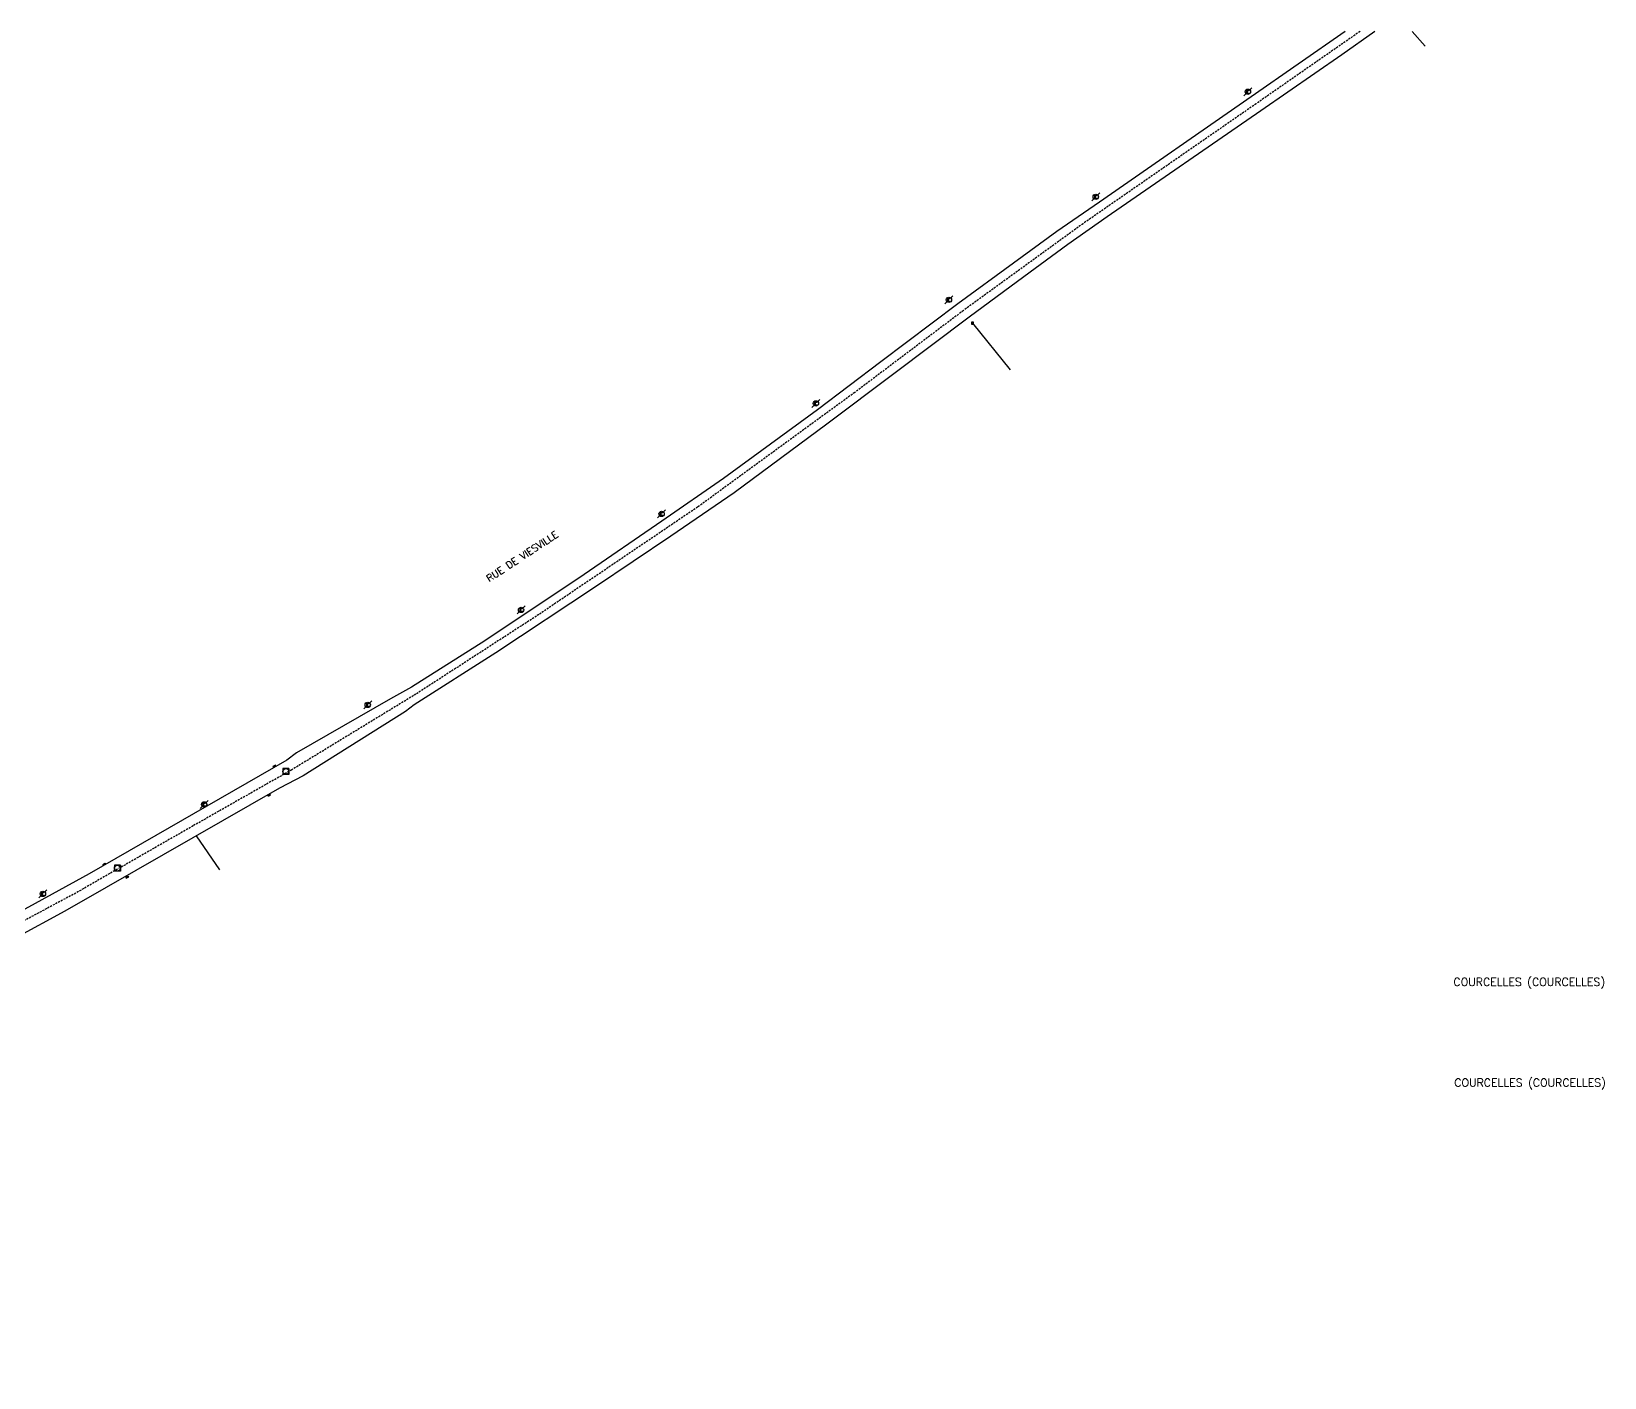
# Model space of a CAD drawing. Header units: millimetres. Extents: x 150000 to 151000, y 127999 to 129000.
# Drawn here: x 150593.5 to 150986.6, y 128663.8 to 129000 of the extents above; entities that cross this region are included whole.
import ezdxf
from ezdxf.enums import TextEntityAlignment as Align

# ---------------------------------------------------------------- set-up
doc = ezdxf.new("R2010")
doc.units = ezdxf.units.MM
doc.linetypes.add('DASHED', pattern=[0.75, 0.5, -0.25])
doc.layers.get('0').update_dxf_attribs({"linetype": 'CONTINUOUS'})
for name, color, linetype in [('W0001', 6, 'DASHED'), ('W0008', 7, 'CONTINUOUS'), ('W0330', 7, 'CONTINUOUS'), ('W0400', 7, 'CONTINUOUS'), ('W0420', 7, 'CONTINUOUS'), ('W0471', 7, 'CONTINUOUS'), ('W0980', 7, 'CONTINUOUS'), ('W0989', 7, 'CONTINUOUS')]:
    doc.layers.add(name, color=color, linetype=linetype)
doc.styles.get("Standard").update_dxf_attribs({"font": 'romans.shx', "width": 0.85})

# ---------------------------------------------------------------- blocks, each defined once
blk = doc.blocks.new('T471')
for p, q in [((-0.333334, 0.333334), (-0.333334, -0.333334)), ((-0.333334, 0.333334), (0.333334, 0.333334)), ((-0.333334, 0), (0, 0)), ((0.500001, 0.500001), (1.000002, 1.000002)), ((-0.500001, -0.500001), (-1.000002, -1.000002)), ((-0.333334, -0.333334), (0.333334, -0.333334))]:
    blk.add_line(p, q)
blk.add_ellipse((0, 0), major_axis=(0.471405, 0.471405), ratio=1, start_param=5.4977871438, end_param=11.780972451)
blk = doc.blocks.new('T420')
for p, q in [((0.75, 0.75), (-0.75, 0.75)), ((-0.75, 0.75), (-0.75, -0.75)), ((0.75, 0.75), (0.75, -0.75)), ((0.75, -0.75), (-0.75, -0.75))]:
    blk.add_line(p, q)
blk.add_ellipse((0, 0), major_axis=(-0.53, 0.53), ratio=1, start_param=3.926991, end_param=10.210176)
blk = doc.blocks.new('T400')
for p, q in [((-0.15, 0.3), (0.15, 0.3)), ((-0.15, -0.25), (-0.15, 0.3)), ((-0.15, 0.15), (0.15, 0.15)), ((-0.15, 0), (0.15, 0)), ((0.15, 0.3), (0.15, -0.25)), ((-0.15, -0.15), (0.15, -0.15)), ((-0.15, -0.25), (-0.15, -0.3)), ((-0.15, -0.3), (0.15, -0.3)), ((0.15, -0.3), (0.15, -0.25))]:
    blk.add_line(p, q)
blk = doc.blocks.new('t330o')
at = {"color": 0, "linetype": 'Continuous'}
for p, q in [((0.25, -0.25), (-0.25, 0.25)), ((-0.25, -0.25), (0.25, 0.25)), ((-0.25, 0.25), (-0.25, -0.25)), ((0.25, 0.25), (-0.25, 0.25)), ((0.25, -0.25), (0.25, 0.25)), ((-0.25, -0.25), (0.25, -0.25)), ((-0.25, -0.25), (-0.25, -0.25))]:
    blk.add_line(p, q, dxfattribs=at)

msp = doc.modelspace()

# ---------------------------------------------------------------- linework, layer by layer
at = {"layer": 'W0001'}
msp.add_lwpolyline([(150925.49, 129000), (150899.54, 128981.96), (150856.27, 128951.99), (150826.38, 128930.3), (150799.24, 128909.84), (150759.98, 128881.2), (150720.33, 128854.38), (150689.6, 128834.49), (150658.57, 128815.58), (150633.9, 128801.57), (150604.6, 128784.79), (150567.76, 128765.15), (150494.52, 128731.21), (150480.69, 128725.78), (150468.63, 128717.09), (150129.73, 128603.93)], dxfattribs=at)
at = {"layer": 'W0008'}
for points in [[(150921.75, 129000), (150898.32, 128983.71), (150860.39, 128957.36), (150849.76, 128950), (150838.9, 128942.16), (150824.96, 128931.94), (150805.71, 128917.46), (150789.94, 128905.49), (150766.43, 128888.32), (150751.07, 128877.66), (150731.61, 128864.38), (150706.79, 128847.78), (150688.51, 128836.2), (150683.23, 128833.27), (150659.74, 128819.8), (150657.34, 128817.95), (150607.91, 128789.61), (150598.7, 128784.48), (150587.58, 128778.43)], [(150929.22, 129000), (150920.91, 128994.19), (150900.73, 128980.19), (150862.31, 128953.73), (150852.51, 128946.81), (150841.44, 128938.74), (150827.79, 128928.66), (150809.01, 128914.51), (150792.29, 128901.91), (150769.07, 128884.79), (150753.24, 128873.95), (150734.49, 128861.28), (150709.54, 128844.81), (150689.13, 128831.77), (150686.98, 128830.16), (150661.42, 128814.05), (150655.5, 128810.99), (150612.15, 128786.17), (150601.84, 128780.27), (150589.6, 128773.62)]]:
    msp.add_lwpolyline(points, dxfattribs=at)
at = {"layer": 'W0330'}
for p, q in [((150938.55, 129000), (150941.77, 128996.36)), ((150828.67, 128927.16), (150838.05, 128915.46)), ((150634.68, 128799.07), (150640.53, 128790.58))]:
    msp.add_line(p, q, dxfattribs=at)

# ---------------------------------------------------------------- block references
msp.add_blockref('t330o', (150828.67, 128927.16), dxfattribs=at)
at = {"layer": 'W0400'}
for p, rotation in [((150654.28, 128816.5), 120.5026957713145), ((150652.91, 128809.22), 119.1706701537682), ((150611.66, 128791.96), 299.5168001075114), ((150617.44, 128788.74), 300.3037122917844)]:
    msp.add_blockref('T400', p, dxfattribs=dict(at, rotation=rotation))
at = {"layer": 'W0420'}
for p in [(150657.09, 128815.15), (150614.99, 128791)]:
    msp.add_blockref('T420', p, dxfattribs=at)
at = {"layer": 'W0471'}
for p in [(150897.46, 128984.96), (150859.46, 128958.69), (150822.77, 128932.97), (150789.53, 128907.11), (150750.98, 128879.5), (150715.86, 128855.52), (150677.54, 128831.8), (150636.67, 128806.94), (150596.38, 128784.59)]:
    msp.add_blockref('T471', p, dxfattribs=at)

# ---------------------------------------------------------------- texts
at = {"layer": 'W0980'}
for p in [(150967.78, 128762.45), (150967.98, 128737.29)]:
    msp.add_text('COURCELLES (COURCELLES)', height=2, dxfattribs=at).set_placement(p, align=Align.MIDDLE)
at = {"layer": 'W0989'}
msp.add_text('RUE DE VIESVILLE', height=1.75, rotation=33.3971, dxfattribs=at).set_placement((150716.14, 128868.91), align=Align.MIDDLE)

doc.saveas('drawing.dxf')
